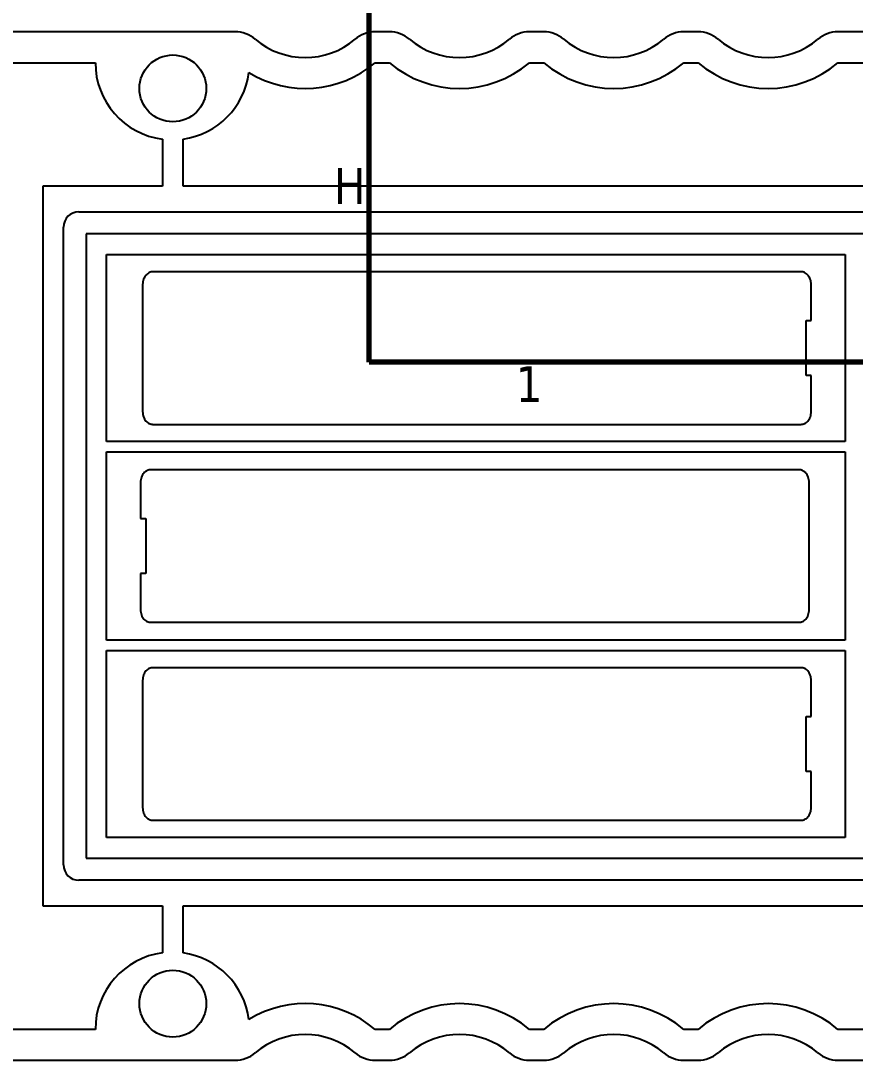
# Model space of a CAD drawing. Header units: millimetres. Extents: x -106 to 841, y -50 to 594.
# Drawn here: x -13.9 to 67.3, y -47.9 to 53.2 of the extents above; entities that cross this region are included whole.
import ezdxf

# ---------------------------------------------------------------- set-up
doc = ezdxf.new("R2010")
doc.units = ezdxf.units.MM
doc.layers.add('Border (ISO)', color=7, linetype='Continuous', lineweight=70)
doc.styles.add('Note Text (ISO)', font='tahoma.ttf')

# ---------------------------------------------------------------- blocks, each defined once
blk = doc.blocks.new('Borders Default Border')
at = {"layer": 'Border (ISO)', "flags": 128}
blk.add_lwpolyline([(20, 20), (20, 574), (821, 574), (821, 20), (20, 20)], dxfattribs=at)
at = {"layer": 'Border (ISO)', "char_height": 3.5, "attachment_point": 7, "style": 'Note Text (ISO)'}
for s, insert in [('H', (16.57, 35.38)), ('1', (34.25, 16.1))]:
    blk.add_mtext(s, dxfattribs=dict(at, insert=insert))

msp = doc.modelspace()

# ---------------------------------------------------------------- linework, layer by layer
for p, q in [((6.993, 52.11), (-81.206, 52.11)), ((21.993, 52.11), (20.594, 52.11)), ((36.993, 52.11), (35.594, 52.11)), ((51.993, 52.11), (50.594, 52.11)), ((98.794, 52.11), (65.594, 52.11)), ((-74.706, 49.11), (-6.607, 49.11)), ((20.594, 49.11), (21.993, 49.11)), ((35.594, 49.11), (36.993, 49.11)), ((50.594, 49.11), (51.993, 49.11)), ((65.594, 49.11), (91.794, 49.11)), ((-0.071, 41.672), (-0.071, 37.11)), ((1.929, 37.11), (1.929, 41.682)), ((-0.071, 37.11), (-11.706, 37.11)), ((-11.706, 37.11), (-11.706, -32.89)), ((72.794, 37.11), (1.929, 37.11)), ((-8.206, 34.61), (68.794, 34.61)), ((-9.706, -28.89), (-9.706, 33.11)), ((68.294, 32.46), (-7.506, 32.46)), ((-7.506, 32.46), (-7.506, -28.24)), ((-5.506, 12.26), (-5.506, 30.46)), ((-5.506, 30.46), (66.294, 30.46)), ((66.294, 30.46), (66.294, 12.26)), ((61.994, 28.779), (-1.006, 28.779)), ((-2.006, 27.528), (-2.006, 15.192)), ((62.994, 24.026), (62.994, 27.528)), ((62.494, 18.694), (62.494, 24.026)), ((62.494, 24.026), (62.994, 24.026)), ((62.994, 18.694), (62.494, 18.694)), ((62.994, 15.192), (62.994, 18.694)), ((-1.006, 13.941), (61.994, 13.941)), ((66.294, 12.26), (-5.506, 12.26)), ((-5.506, -7.04), (-5.506, 11.26)), ((-5.506, 11.26), (66.294, 11.26)), ((66.294, 11.26), (66.294, -7.04)), ((61.794, 9.529), (-1.206, 9.529)), ((-2.206, 8.278), (-2.206, 4.776)), ((62.794, -4.058), (62.794, 8.278)), ((-2.206, 4.776), (-1.706, 4.776)), ((-1.706, 4.776), (-1.706, -0.556)), ((-1.706, -0.556), (-2.206, -0.556)), ((-2.206, -0.556), (-2.206, -4.058)), ((-1.206, -5.309), (61.794, -5.309)), ((66.294, -7.04), (-5.506, -7.04)), ((-5.506, -26.24), (-5.506, -8.04)), ((-5.506, -8.04), (66.294, -8.04)), ((66.294, -8.04), (66.294, -26.24)), ((61.994, -9.721), (-1.006, -9.721)), ((-2.006, -10.972), (-2.006, -23.308)), ((62.994, -14.474), (62.994, -10.972)), ((62.494, -19.806), (62.494, -14.474)), ((62.494, -14.474), (62.994, -14.474)), ((62.994, -19.806), (62.494, -19.806)), ((62.994, -23.308), (62.994, -19.806)), ((-1.006, -24.559), (61.994, -24.559)), ((66.294, -26.24), (-5.506, -26.24)), ((-7.506, -28.24), (68.294, -28.24)), ((68.794, -30.39), (-8.206, -30.39)), ((-11.706, -32.89), (-0.071, -32.89)), ((-0.071, -32.89), (-0.071, -37.452)), ((1.929, -37.462), (1.929, -32.89)), ((1.929, -32.89), (72.794, -32.89)), ((-6.607, -44.89), (-34.706, -44.89)), ((21.993, -44.89), (20.594, -44.89)), ((36.993, -44.89), (35.594, -44.89)), ((51.993, -44.89), (50.594, -44.89)), ((75.294, -44.89), (65.594, -44.89)), ((-37.006, -47.89), (6.993, -47.89)), ((20.594, -47.89), (21.993, -47.89)), ((35.594, -47.89), (36.993, -47.89)), ((50.594, -47.89), (51.993, -47.89)), ((65.594, -47.89), (74.744, -47.89))]:
    msp.add_line(p, q)
for centre, major_axis, start_param, end_param in [((6.993, 49.11), (-2.286, 1.943), 4.712389, 5.4169364), ((20.594, 49.11), (-3, 0), 4.712389, 5.4169364), ((21.993, 49.11), (-2.286, 1.943), 4.712389, 5.4169364), ((35.594, 49.11), (-3, 0), 4.712389, 5.4169364), ((36.993, 49.11), (1.943, 2.286), 0, 0.7045474), ((50.594, 49.11), (-3, 0), 4.712389, 5.4169364), ((51.993, 49.11), (-2.286, 1.943), 4.712389, 5.4169364), ((65.594, 49.11), (-3, 0), 4.712389, 5.4169364), ((13.794, 57.11), (-5.714, -4.858), 0.1617015, 1.5707963), ((28.794, 57.11), (-5.714, -4.858), 0.1617015, 1.5707963), ((43.794, 57.11), (-5.714, -4.858), 0.1617015, 1.5707963), ((58.794, 57.11), (-5.714, -4.858), 0.1617015, 1.5707963), ((0.893, 49.11), (0, -7.5), 4.712389, 6.154231), ((13.794, 57.11), (8.967, -5.463), 4.712389, 5.9641175), ((28.794, 57.11), (8, -6.801), 4.712389, 6.1214838), ((43.794, 57.11), (8, -6.801), 4.712389, 6.1214838), ((58.794, 57.11), (8, -6.801), 4.712389, 6.1214838), ((0.893, 49.11), (7.428, 1.036), 4.712389, 6.0153878), ((-8.206, 33.11), (0, 1.5), 0, 1.5707963), ((-8.206, -28.89), (-1.5, 0), 0, 1.5707963), ((0.893, -44.89), (-7.438, -0.964), 4.712389, 6.154231), ((0.893, -44.89), (-0.967, 7.437), 4.712389, 6.0153878), ((13.794, -52.89), (-8, 6.801), 4.712389, 5.9641175), ((28.794, -52.89), (-8, 6.801), 4.712389, 6.1214838), ((43.794, -52.89), (-8, 6.801), 4.712389, 6.1214838), ((58.794, -52.89), (-8, 6.801), 4.712389, 6.1214838), ((13.794, -52.89), (5.714, 4.858), 0.1617015, 1.5707963), ((28.794, -52.89), (5.714, 4.858), 0.1617015, 1.5707963), ((43.794, -52.89), (5.714, 4.858), 0.1617015, 1.5707963), ((58.794, -52.89), (5.714, 4.858), 0.1617015, 1.5707963), ((6.993, -44.89), (3, 0), 4.712389, 5.4169364), ((20.594, -44.89), (2.286, -1.943), 4.712389, 5.4169364), ((21.993, -44.89), (3, 0), 4.712389, 5.4169364), ((35.594, -44.89), (2.286, -1.943), 4.712389, 5.4169364), ((36.993, -44.89), (3, 0), 4.712389, 5.4169364), ((50.594, -44.89), (2.286, -1.943), 4.712389, 5.4169364), ((51.993, -44.89), (3, 0), 4.712389, 5.4169364), ((65.594, -44.89), (2.286, -1.943), 4.712389, 5.4169364)]:
    msp.add_ellipse(centre, major_axis=major_axis, ratio=1, start_param=start_param, end_param=end_param)
for centre in [(0.929, 46.61), (0.929, -42.39)]:
    msp.add_ellipse(centre, major_axis=(0, -3.25), ratio=1)
for points, knots in [([(-1.006, 28.779), (-1.121, 28.779), (-1.256, 28.748), (-1.476, 28.647), (-1.597, 28.553), (-1.779, 28.349), (-1.865, 28.196), (-1.974, 27.899), (-2.006, 27.698), (-2.006, 27.528)], [0, 0, 0, 0, 0.0345339, 0.0345339, 0.07273921, 0.07273921, 0.11658889, 0.11658889, 0.16759652, 0.16759652, 0.16759652, 0.16759652]), ([(62.994, 27.528), (62.994, 27.698), (62.961, 27.899), (62.853, 28.196), (62.766, 28.349), (62.585, 28.553), (62.464, 28.647), (62.244, 28.748), (62.109, 28.779), (61.994, 28.779)], [-0.16759652, -0.16759652, -0.16759652, -0.16759652, -0.11658889, -0.11658889, -0.07273921, -0.07273921, -0.0345339, -0.0345339, 0, 0, 0, 0]), ([(-2.006, 15.192), (-2.006, 15.022), (-1.974, 14.82), (-1.865, 14.523), (-1.779, 14.371), (-1.597, 14.166), (-1.476, 14.073), (-1.256, 13.971), (-1.121, 13.941), (-1.006, 13.941)], [-0.16759652, -0.16759652, -0.16759652, -0.16759652, -0.11658889, -0.11658889, -0.07273921, -0.07273921, -0.0345339, -0.0345339, 0, 0, 0, 0]), ([(61.994, 13.941), (62.109, 13.941), (62.244, 13.971), (62.464, 14.073), (62.585, 14.166), (62.766, 14.371), (62.853, 14.523), (62.961, 14.82), (62.994, 15.022), (62.994, 15.192)], [0, 0, 0, 0, 0.0345339, 0.0345339, 0.07273921, 0.07273921, 0.11658889, 0.11658889, 0.16759652, 0.16759652, 0.16759652, 0.16759652]), ([(-1.206, 9.529), (-1.321, 9.529), (-1.456, 9.498), (-1.676, 9.397), (-1.797, 9.303), (-1.979, 9.099), (-2.065, 8.946), (-2.174, 8.649), (-2.206, 8.448), (-2.206, 8.278)], [0, 0, 0, 0, 0.0345339, 0.0345339, 0.07273921, 0.07273921, 0.11658889, 0.11658889, 0.16759652, 0.16759652, 0.16759652, 0.16759652]), ([(62.794, 8.278), (62.794, 8.448), (62.761, 8.649), (62.653, 8.946), (62.566, 9.099), (62.385, 9.303), (62.264, 9.397), (62.044, 9.498), (61.909, 9.529), (61.794, 9.529)], [-0.16759652, -0.16759652, -0.16759652, -0.16759652, -0.11658889, -0.11658889, -0.07273921, -0.07273921, -0.0345339, -0.0345339, 0, 0, 0, 0]), ([(-2.206, -4.058), (-2.206, -4.228), (-2.174, -4.43), (-2.065, -4.727), (-1.979, -4.879), (-1.797, -5.084), (-1.676, -5.177), (-1.456, -5.279), (-1.321, -5.309), (-1.206, -5.309)], [-0.16759652, -0.16759652, -0.16759652, -0.16759652, -0.11658889, -0.11658889, -0.07273921, -0.07273921, -0.0345339, -0.0345339, 0, 0, 0, 0]), ([(61.794, -5.309), (61.909, -5.309), (62.044, -5.279), (62.264, -5.177), (62.385, -5.084), (62.566, -4.879), (62.653, -4.727), (62.761, -4.43), (62.794, -4.228), (62.794, -4.058)], [0, 0, 0, 0, 0.0345339, 0.0345339, 0.07273921, 0.07273921, 0.11658889, 0.11658889, 0.16759652, 0.16759652, 0.16759652, 0.16759652]), ([(-1.006, -9.721), (-1.121, -9.721), (-1.256, -9.752), (-1.476, -9.853), (-1.597, -9.947), (-1.779, -10.151), (-1.865, -10.304), (-1.974, -10.601), (-2.006, -10.802), (-2.006, -10.972)], [0, 0, 0, 0, 0.0345339, 0.0345339, 0.07273921, 0.07273921, 0.11658889, 0.11658889, 0.16759652, 0.16759652, 0.16759652, 0.16759652]), ([(62.994, -10.972), (62.994, -10.802), (62.961, -10.601), (62.853, -10.304), (62.766, -10.151), (62.585, -9.947), (62.464, -9.853), (62.244, -9.752), (62.109, -9.721), (61.994, -9.721)], [-0.16759652, -0.16759652, -0.16759652, -0.16759652, -0.11658889, -0.11658889, -0.07273921, -0.07273921, -0.0345339, -0.0345339, 0, 0, 0, 0]), ([(-2.006, -23.308), (-2.006, -23.478), (-1.974, -23.68), (-1.865, -23.977), (-1.779, -24.129), (-1.597, -24.334), (-1.476, -24.427), (-1.256, -24.529), (-1.121, -24.559), (-1.006, -24.559)], [-0.16759652, -0.16759652, -0.16759652, -0.16759652, -0.11658889, -0.11658889, -0.07273921, -0.07273921, -0.0345339, -0.0345339, 0, 0, 0, 0]), ([(61.994, -24.559), (62.109, -24.559), (62.244, -24.529), (62.464, -24.427), (62.585, -24.334), (62.766, -24.129), (62.853, -23.977), (62.961, -23.68), (62.994, -23.478), (62.994, -23.308)], [0, 0, 0, 0, 0.0345339, 0.0345339, 0.07273921, 0.07273921, 0.11658889, 0.11658889, 0.16759652, 0.16759652, 0.16759652, 0.16759652])]:
    msp.add_open_spline(points, degree=3, knots=knots)

# ---------------------------------------------------------------- block references
msp.add_blockref('Borders Default Border', (0, 0))

doc.saveas('drawing.dxf')
